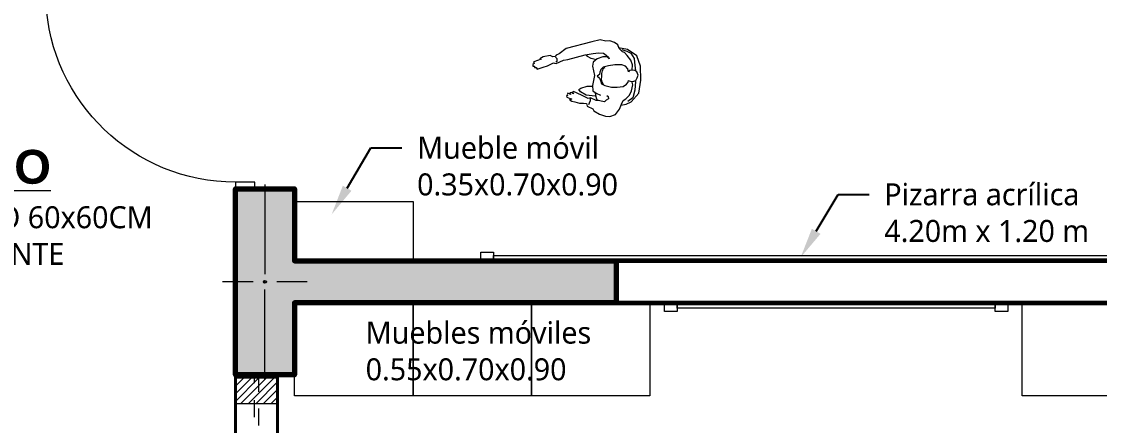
# Model space of a CAD drawing. Header units: metres. Extents: x 28 to 239, y -1 to 113.
# Drawn here: x 121.78 to 128.15, y 77.79 to 80.18 of the extents above; entities that cross this region are included whole.
import ezdxf
from ezdxf import colors
from ezdxf.entities.mleader import LeaderData, LeaderLine
from ezdxf.math import Vec2, Vec3

# ---------------------------------------------------------------- set-up
doc = ezdxf.new("R2010")
doc.units = ezdxf.units.M
doc.linetypes.add('DASHED2', pattern=[0.375, 0.25, -0.125])
for name, color, linetype, lineweight in [('COLUMNAS 50', 32, 'Continuous', 70), ('COLUMNETASSS', 211, 'Continuous', 20), ('Cotas varias El', 253, 'Continuous', 13), ('Equipamiento SR', 23, 'Continuous', 0), ('GRAFO 0 BLANCO', 7, 'Continuous', 0), ('letras sr', 7, 'Continuous', 5), ('MOBILIARIO_Pen_No__1', 7, 'Continuous', 13), ('muro bajo', 191, 'Continuous', 40), ('Muros el', 144, 'Continuous', 60), ('PERSONAS', 8, 'Continuous', 0), ('Puertas El', 21, 'Continuous', 15), ('Structural - Bearing_Pen_No__20', 1, 'Continuous', 0), ('Vanos', 140, 'Continuous', 5)]:
    doc.layers.add(name, color=color, linetype=linetype, lineweight=lineweight)
doc.styles.add('Generales', font='trebuc.ttf', dxfattribs={"height": 0.1})
doc.styles.add('Santa Rosa 1 50', font='trebuc.ttf')

# ---------------------------------------------------------------- blocks, each defined once
blk = doc.blocks.new('A$C5A0F33B4')
at = {"layer": 'Puertas El', "linetype": 'Continuous'}
blk.add_line((1.12, 1.16), (1.2176, 2.2757), dxfattribs=at)
at = {"layer": 'Puertas El', "linetype": 'ByBlock'}
for p, q in [((1.005, 1.16), (1.005, 1.2)), ((1.005, 1.2), (1.12, 1.2)), ((1.12, 1.2), (1.005, 1.2)), ((1.12, 1.16), (1.005, 1.16)), ((1.12, 1.2), (1.12, 1.16)), ((1.005, 0), (1.005, 0.04)), ((1.005, 0.04), (1.12, 0.04)), ((1.12, 0), (1.005, 0)), ((1.12, 0), (1.005, 0)), ((1.12, 0), (1.005, 0)), ((1.12, 0.04), (1.12, 0))]:
    blk.add_line(p, q, dxfattribs=at)
blk.add_arc((1.12, 1.16), 1.12, 270, 85, dxfattribs=at)
blk = doc.blocks.new('Picture 18')
at = {"layer": 'Equipamiento SR', "linetype": 'Continuous'}
for p, q in [((0.075, 0), (0, 0)), ((0, 0), (0, -0.05)), ((4.125, 0), (0.075, 0)), ((0.075, 0), (0.075, -0.03)), ((0.075, -0.05), (0.075, 0)), ((4.125, -0.03), (4.125, 0)), ((4.2, 0), (4.125, 0)), ((4.125, 0), (4.125, -0.05)), ((4.2, -0.05), (4.2, 0)), ((0, -0.05), (0.075, -0.05)), ((0.075, -0.03), (4.125, -0.03)), ((4.125, -0.05), (4.2, -0.05))]:
    blk.add_line(p, q, dxfattribs=at)
blk = doc.blocks.new('A$C3701786B')
at = {"layer": 'Equipamiento SR', "linetype": 'Continuous'}
for p, q in [((0, 0.05), (0.075, 0.05)), ((0, 0), (0, 0.05)), ((0.075, 0.05), (0.075, 0)), ((0.075, 0.03), (1.955, 0.03)), ((0.075, 0), (0.075, 0.03)), ((1.955, 0.05), (2.03, 0.05)), ((1.955, 0), (1.955, 0.05)), ((1.955, 0.03), (1.955, 0)), ((2.03, 0.05), (2.03, 0)), ((0.075, 0), (0, 0)), ((2.03, 0), (1.955, 0))]:
    blk.add_line(p, q, dxfattribs=at)
at = {"layer": 'Equipamiento SR'}
blk.add_line((0, 0), (1.955, 0), dxfattribs=at)
blk = doc.blocks.new('A$C0C99268F')
at = {"color": 0, "linetype": 'ByBlock'}
for points in [[(0.2019, 0.3292), (0.1927, 0.3357), (0.1914, 0.3487), (0.2045, 0.3565), (0.2149, 0.3669), (0.2344, 0.3617), (0.2513, 0.3591), (0.2644, 0.3578), (0.2982, 0.3435), (0.3113, 0.3474), (0.3516, 0.3279), (0.3972, 0.3058), (0.4037, 0.3071), (0.3972, 0.3188), (0.4128, 0.311), (0.4193, 0.3136), (0.4154, 0.3227), (0.4324, 0.3162), (0.4363, 0.3227), (0.4337, 0.3292), (0.4389, 0.3305), (0.4376, 0.3396), (0.4076, 0.3513), (0.4219, 0.35), (0.418, 0.3565), (0.4089, 0.363), (0.3907, 0.3669), (0.3633, 0.3747), (0.3399, 0.3747), (0.3217, 0.3773), (0.3178, 0.3917), (0.2839, 0.4073), (0.2787, 0.4203), (0.2435, 0.4398), (0.2097, 0.4515), (0.1836, 0.4528), (0.1498, 0.4424), (0.1263, 0.4099), (0.1146, 0.38), (0.1042, 0.3578), (0.0886, 0.3487), (0.0677, 0.3266), (0.056, 0.3019), (0.0469, 0.2654), (0.0508, 0.2498)], [(0.1185, 0.3865), (0.086, 0.38), (0.0573, 0.3669), (0.0117, 0.3149), (0, 0.2381), (0.0026, 0.1561), (0.0234, 0.095), (0.0794, 0.0573), (0.1328, 0.0468)], [(0.2995, 0.3474), (0.2995, 0.3604), (0.3047, 0.3747), (0.3099, 0.3852)], [(0.0313, 0.2472), (0.0365, 0.2967), (0.0482, 0.3422), (0.0768, 0.3643)], [(0.0521, 0.1783), (0.0495, 0.1483), (0.0586, 0.1197), (0.0807, 0.0924), (0.0964, 0.0742), (0.1081, 0.0703), (0.1276, 0.0507), (0.1367, 0.0299), (0.1563, 0.0156), (0.1836, 0.0065), (0.2071, 0.0078), (0.2396, 0), (0.2891, 0.0117), (0.4415, 0.052), (0.4819, 0.082), (0.5001, 0.0911), (0.5066, 0.0989), (0.5196, 0.1002), (0.5366, 0.0924), (0.5769, 0.1002), (0.5978, 0.1119), (0.5899, 0.1145), (0.6329, 0.1301), (0.6342, 0.1353), (0.629, 0.1379), (0.6381, 0.1457), (0.6381, 0.1561), (0.6277, 0.1561), (0.6277, 0.164), (0.6186, 0.164), (0.6121, 0.1731), (0.5782, 0.1613), (0.5522, 0.1535), (0.5157, 0.1353), (0.5105, 0.1379), (0.5001, 0.1392), (0.4571, 0.1197), (0.4311, 0.1158), (0.3282, 0.0885), (0.2813, 0.0807), (0.25, 0.0768), (0.2214, 0.0794), (0.2058, 0.0898), (0.1914, 0.1015), (0.1875, 0.1119), (0.1993, 0.1002), (0.224, 0.1002), (0.2579, 0.1119), (0.2813, 0.1327), (0.2852, 0.1548), (0.2748, 0.2108), (0.2865, 0.2693), (0.2839, 0.3006), (0.2644, 0.3149), (0.2383, 0.3266)], [(0.2709, 0.3149), (0.2644, 0.3448), (0.2553, 0.3578)], [(0.2696, 0.3331), (0.323, 0.3279), (0.3568, 0.3071), (0.3659, 0.2941), (0.3542, 0.285), (0.3178, 0.2746), (0.2904, 0.2733)], [(0.2201, 0.2641), (0.2279, 0.2485), (0.2318, 0.2316), (0.2305, 0.2173), (0.2305, 0.1991), (0.2266, 0.1835), (0.2214, 0.1666), (0.211, 0.1627)], [(0.1133, 0.0573), (0.0833, 0.0677), (0.0586, 0.0794), (0.0404, 0.1106), (0.0365, 0.1509), (0.0326, 0.1809)], [(0.5053, 0.1015), (0.4962, 0.1106), (0.4975, 0.1288), (0.5027, 0.1327)], [(0.2709, 0.1158), (0.293, 0.1106), (0.3152, 0.0989), (0.323, 0.0924)]]:
    blk.add_lwpolyline(points, dxfattribs=at)
blk.add_lwpolyline([(0.2579, 0.2147), (0.2513, 0.2212), (0.2435, 0.229), (0.2383, 0.2394), (0.2318, 0.2602), (0.2136, 0.2693), (0.1745, 0.2798), (0.1406, 0.2798), (0.1055, 0.2759), (0.0846, 0.2615), (0.0755, 0.2498), (0.0729, 0.2394), (0.069, 0.242), (0.0534, 0.2459), (0.0417, 0.2446), (0.03, 0.2394), (0.0221, 0.2238), (0.0169, 0.2082), (0.0234, 0.1887), (0.0365, 0.1809), (0.0547, 0.1796), (0.0677, 0.1809), (0.0729, 0.1887), (0.0768, 0.1718), (0.0912, 0.1561), (0.112, 0.1483), (0.1537, 0.147), (0.1914, 0.1535), (0.2227, 0.1613), (0.2357, 0.1757), (0.2422, 0.1913), (0.2435, 0.2043), (0.2513, 0.2082)], close=True, dxfattribs=at)
blk = doc.blocks.new('A$C7148350E')
at = {"rotation": 270}
blk.add_blockref('A$C0C99268F', (0, 0.6381), dxfattribs=at)

msp = doc.modelspace()

# ---------------------------------------------------------------- hatches: boundary and pattern name
at = {"layer": 'GRAFO 0 BLANCO', "true_color": 0xc7c8ca}
h = msp.add_hatch(color=9, dxfattribs=at)
h.dxf.hatch_style = 1
h.paths.add_polyline_path([(123.3911, 78.7622), (123.3911, 79.1872), (123.0411, 79.1872), (123.0411, 78.0872), (123.3911, 78.0872), (123.3911, 78.5122), (125.2911, 78.5122), (125.2911, 78.7622)])
edge = h.paths.add_edge_path(flags=16)
edge.add_arc((123.2161, 78.6372), 0.00871, 180, 540)
at = {"layer": 'GRAFO 0 BLANCO'}
h = msp.add_hatch(dxfattribs=at)
h.set_pattern_fill('ANSI31', color=256, scale=0.01, angle=180)
h.set_pattern_definition([(225, (-26.687095, 212.112056), (0.0224506403, -0.0224506403), [])])
h.paths.add_polyline_path([(123.2911, 78.0672), (123.0411, 78.0672), (123.0411, 77.9172), (123.2911, 77.9172)])

# ---------------------------------------------------------------- linework, layer by layer
at = {"layer": 'COLUMNAS 50', "linetype": 'Continuous'}
for p, q in [((123.3911, 79.1872), (123.3911, 78.7622)), ((123.3911, 78.5122), (123.3911, 78.0872))]:
    msp.add_line(p, q, dxfattribs=at)
msp.add_lwpolyline([(125.2911, 78.5122), (123.3911, 78.5122), (123.3911, 78.0872), (123.0411, 78.0872), (123.0411, 79.1872), (123.3911, 79.1872), (123.3911, 78.7622), (125.2911, 78.7622)], close=True, dxfattribs=at)
at = {"layer": 'COLUMNETASSS'}
msp.add_lwpolyline([(123.2911, 78.0672), (123.0411, 78.0672), (123.0411, 77.9172), (123.2911, 77.9172)], close=True, dxfattribs=at)
at = {"layer": 'Equipamiento SR'}
for points in [[(123.3911, 78.7622), (123.3911, 79.1122), (124.0911, 79.1122), (124.0911, 78.7622), (123.3911, 78.7622)], [(124.0911, 78.5122), (124.0911, 77.9622), (123.3911, 77.9622), (123.3911, 78.5122), (124.0911, 78.5122)], [(124.7911, 78.5122), (124.7911, 77.9622), (124.0911, 77.9622), (124.0911, 78.5122), (124.7911, 78.5122)], [(125.4911, 78.5122), (125.4911, 77.9622), (124.7911, 77.9622), (124.7911, 78.5122), (125.4911, 78.5122)], [(128.3911, 78.5122), (128.3911, 77.9622), (127.6911, 77.9622), (127.6911, 78.5122), (128.3911, 78.5122)]]:
    msp.add_lwpolyline(points, dxfattribs=at)
at = {"layer": 'muro bajo', "linetype": 'Continuous'}
for p, q in [((123.0411, 78.0872), (123.0411, 74.4372)), ((123.2911, 74.4372), (123.2911, 78.0872))]:
    msp.add_line(p, q, dxfattribs=at)
at = {"layer": 'Muros el', "ltscale": 0.05}
msp.add_lwpolyline([(128.5911, 78.7622), (125.2911, 78.7622), (125.2911, 78.5122), (128.5911, 78.5122)], close=True, dxfattribs=at)
at = {"layer": 'Structural - Bearing_Pen_No__20', "linetype": 'Continuous'}
for p, q in [((123.2161, 79.2122), (123.2161, 78.6822)), ((123.1461, 78.6372), (122.9661, 78.6372)), ((123.4661, 78.6372), (123.2861, 78.6372)), ((123.2161, 78.0622), (123.2161, 78.5922))]:
    msp.add_line(p, q, dxfattribs=at)
msp.add_circle((123.2161, 78.6372), 0.00871, dxfattribs=at)
msp.add_point((123.2161, 78.6372), dxfattribs=at)
at = {"layer": 'Vanos', "color": 7, "linetype": 'DASHED2', "ltscale": 0.3}
for p, q in [((123.1536, 74.4372), (123.1536, 78.0872)), ((123.1786, 78.0872), (123.1786, 74.4372))]:
    msp.add_line(p, q, dxfattribs=at)

# ---------------------------------------------------------------- block references
at = {"layer": 'Cotas varias El', "rotation": 180}
msp.add_blockref('A$C3701786B', (127.6061, 78.5122), dxfattribs=at)
at = {"layer": 'Equipamiento SR', "xscale": -1}
msp.add_blockref('A$C5A0F33B4', (124.1611, 79.1872), dxfattribs=at)
at = {"layer": 'MOBILIARIO_Pen_No__1', "linetype": 'Continuous', "xscale": -1, "rotation": 180}
msp.add_blockref('Picture 18', (124.4911, 78.7622), dxfattribs=at)
at = {"layer": 'PERSONAS', "rotation": 270}
msp.add_blockref('A$C7148350E', (124.7993, 80.0687), dxfattribs=at)

# ---------------------------------------------------------------- texts
at = {"layer": 'letras sr', "insert": (119.6243, 79.4177), "char_height": 0.15884, "attachment_point": 1, "style": 'Santa Rosa 1 50'}
msp.add_mtext_dynamic_manual_height_columns('\\pxqc;{\\fSwis721 Ex BT|b1|i0|c0|p34;\\H1.25913x;\\LPASILLO\\P\\fTrebuchet MS|b0|i0|c0|p34;\\H0.65x;\\lPISO PORCELANATO 60x60CM\\PANTIDESLIZANTE}', width=3.443884, gutter_width=1, heights=[0], dxfattribs=at)
at = {"layer": 'letras sr', "insert": (123.8111, 78.4016), "char_height": 0.13, "attachment_point": 1, "style": 'Generales'}
msp.add_mtext('\\pxql;Muebles móviles\\P0.55x0.70x0.90', dxfattribs=at)

# ---------------------------------------------------------------- leaders
at = {"layer": 'letras sr'}
ml = msp.add_multileader_mtext('Standard', dxfattribs=at)
ml.set_content('Mueble móvil\\P0.35x0.70x0.90', color=256, style='Generales')
ml.set_leader_properties()
ml.build(insert=Vec2(0, 0))
ml.multileader.update_dxf_attribs({"text_right_attachment_type": 6, "dogleg_length": 0.36, "arrow_head_size": 0.18})
ctx = ml.context
ctx.base_point, ctx.char_height, ctx.arrow_head_size, ctx.landing_gap_size, ctx.plane_origin = Vec3(124.0253, 79.4293), 0.13, 0.18, 0.09, Vec3(123.6543, 79.9362)
ctx.right_attachment = 6
notes = []
notes.append((ctx, [(0, (1, 1, 0), (123.8427, 79.4293), (1, 0), 0.1826, [(0, [(123.6101, 79.0361)], 0, [])])]))
ctx.mtext.insert, ctx.mtext.flow_direction = Vec3(124.1153, 79.4954), 5
ml = msp.add_multileader_mtext('Standard', dxfattribs=at)
ml.set_content('Pizarra acrílica\\P4.20m x 1.20 m', color=256, style='Generales')
ml.set_leader_properties()
ml.build(insert=Vec2(0, 0))
ml.multileader.update_dxf_attribs({"text_right_attachment_type": 6, "dogleg_length": 0.36, "arrow_head_size": 0.18})
ctx = ml.context
ctx.base_point, ctx.char_height, ctx.arrow_head_size, ctx.landing_gap_size, ctx.plane_origin = Vec3(126.786, 79.1543), 0.13, 0.18, 0.09, Vec3(125.6902, 80.6637)
ctx.right_attachment = 6
notes.append((ctx, [(0, (1, 1, 0), (126.6034, 79.1543), (1, 0), 0.1826, [(0, [(126.3813, 78.7816)], 0, [])])]))
ctx.mtext.insert, ctx.mtext.flow_direction = Vec3(126.876, 79.2201), 5
for ctx, leaders in notes:
    for number, flags, end, landing, length, lines in leaders:
        leader = LeaderData()
        leader.index, (leader.has_last_leader_line, leader.has_dogleg_vector, leader.attachment_direction) = number, flags
        leader.last_leader_point, leader.dogleg_vector, leader.dogleg_length = Vec3(end), Vec3(landing), length
        for number, points, colour, breaks in lines:
            line = LeaderLine()
            line.index, line.vertices, line.color, line.breaks = number, Vec3.list(points), colors.encode_raw_color(colour), breaks
            leader.lines.append(line)
        ctx.leaders.append(leader)

doc.saveas('drawing.dxf')
